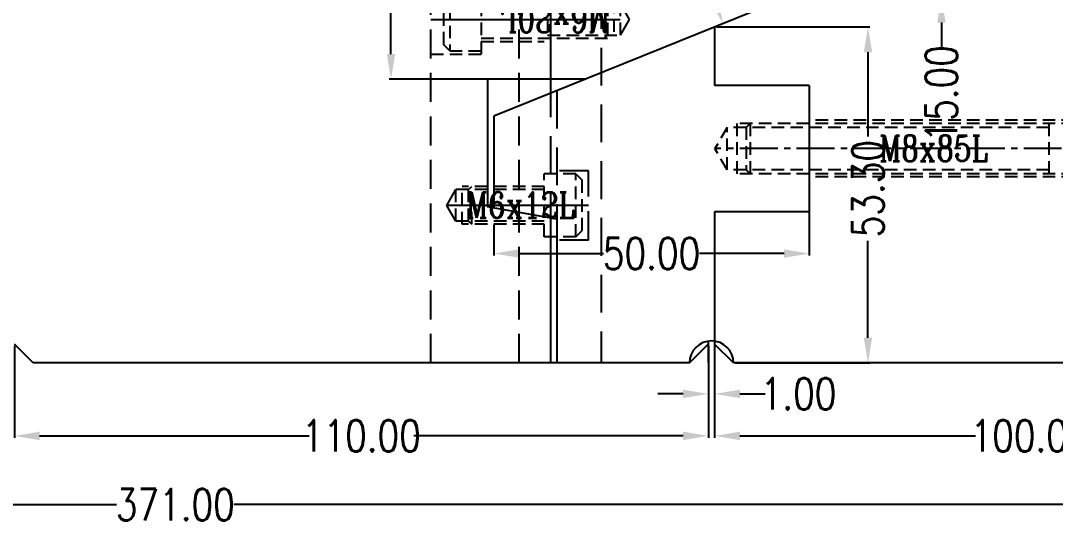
# Model space of a CAD drawing. Header units: millimetres. Extents: x 29875 to 31218, y -21313 to -20364.
# Drawn here: x 30057.7 to 30221.7, y -20843 to -20762.9 of the extents above; entities that cross this region are included whole.
import ezdxf

# ---------------------------------------------------------------- set-up
doc = ezdxf.new("R2010")
doc.units = ezdxf.units.MM
doc.header["$LTSCALE"] = 8
doc.linetypes.add('CENTER2', pattern=[1.125, 0.75, -0.125, 0.125, -0.125])
doc.linetypes.add('HIDDEN', pattern=[0.375, 0.25, -0.125])
doc.layers.get('DEFPOINTS').update_dxf_attribs({"color": 6})
doc.layers.add('dim', color=3, linetype='Continuous', lineweight=15)
for name, color, linetype in [('Layer3', 3, 'Continuous'), ('SCREW', 52, 'HIDDEN'), ('SLIDE', 6, 'Continuous')]:
    doc.layers.add(name, color=color, linetype=linetype)
doc.styles.add('ROMANC', font='RomanC.ttf', dxfattribs={"width": 0.8, "height": 7})
doc.styles.get("Standard").update_dxf_attribs({"font": 'txt.shx', "width": 0.8, "bigfont": 'chineset.shx'})
doc.dimstyles.new('ISO-25', dxfattribs={"dimtxt": 5, "dimasz": 4, "dimexe": 0.3, "dimexo": 0.3, "dimtad": 0, "dimzin": 1, "dimdsep": 46, "dimtxsty": 'Standard', "dimcen": 0, "dimclrd": 3, "dimclre": 3, "dimclrt": 3, "dimazin": 0, "dimtfac": 1, "dimtofl": 0, "dimtmove": 0, "dimatfit": 0, "dimfxl": 0, "dimarcsym": 0})

# ---------------------------------------------------------------- blocks, each defined once
blk = doc.blocks.new('*D26980')
at = {"layer": 'DEFPOINTS', "color": 0}
for p in [(30166.71, -20814.24), (30167.71, -20814.24), (30167.71, -20822.14)]:
    blk.add_point(p, dxfattribs=at)
at = {"layer": 'dim', "color": 3, "lineweight": -2}
for p, q in [((30166.71, -20814.54), (30166.71, -20822.44)), ((30167.71, -20814.54), (30167.71, -20822.44)), ((30162.71, -20822.14), (30158.71, -20822.14)), ((30171.71, -20822.14), (30175.71, -20822.14))]:
    blk.add_line(p, q, dxfattribs=at)
at = {"layer": 'dim', "color": 3}
for points in [[(30162.71, -20822.81), (30162.71, -20821.47), (30166.71, -20822.14)], [(30171.71, -20821.47), (30171.71, -20822.81), (30167.71, -20822.14)]]:
    blk.add_solid(points, dxfattribs=at)
at = {"layer": 'dim', "color": 3, "insert": (30181, -20822.14), "char_height": 5, "attachment_point": 5}
blk.add_mtext('1.00', dxfattribs=at)
blk = doc.blocks.new('*D26981')
at = {"layer": 'DEFPOINTS', "color": 0}
for p in [(30167.71, -20814.24), (30267.71, -20814.24), (30267.71, -20828.8)]:
    blk.add_point(p, dxfattribs=at)
at = {"layer": 'dim', "color": 3, "lineweight": -2}
for p, q in [((30167.71, -20814.54), (30167.71, -20829.1)), ((30267.71, -20814.54), (30267.71, -20829.1)), ((30171.71, -20828.8), (30209.08, -20828.8)), ((30263.71, -20828.8), (30226.33, -20828.8))]:
    blk.add_line(p, q, dxfattribs=at)
at = {"layer": 'dim', "color": 3}
for points in [[(30171.71, -20828.13), (30171.71, -20829.47), (30167.71, -20828.8)], [(30263.71, -20829.47), (30263.71, -20828.13), (30267.71, -20828.8)]]:
    blk.add_solid(points, dxfattribs=at)
at = {"layer": 'dim', "color": 3, "insert": (30217.71, -20828.8), "char_height": 5, "attachment_point": 5}
blk.add_mtext('100.00', dxfattribs=at)
blk = doc.blocks.new('*D26982')
at = {"layer": 'DEFPOINTS', "color": 0}
for p in [(30056.71, -20814.24), (30166.71, -20814.24), (30166.71, -20828.8)]:
    blk.add_point(p, dxfattribs=at)
at = {"layer": 'dim', "color": 3, "lineweight": -2}
for p, q in [((30056.71, -20814.54), (30056.71, -20829.1)), ((30166.71, -20814.54), (30166.71, -20829.1)), ((30060.71, -20828.8), (30103.41, -20828.8)), ((30162.71, -20828.8), (30120, -20828.8))]:
    blk.add_line(p, q, dxfattribs=at)
at = {"layer": 'dim', "color": 3}
for points in [[(30060.71, -20828.13), (30060.71, -20829.47), (30056.71, -20828.8)], [(30162.71, -20829.47), (30162.71, -20828.13), (30166.71, -20828.8)]]:
    blk.add_solid(points, dxfattribs=at)
at = {"layer": 'dim', "color": 3, "insert": (30111.71, -20828.8), "char_height": 5, "attachment_point": 5}
blk.add_mtext('110.00', dxfattribs=at)
blk = doc.blocks.new('*D26985')
at = {"layer": 'DEFPOINTS', "color": 0}
for p in [(29926.71, -20814.24), (30297.71, -20814.24), (30297.71, -20839.71)]:
    blk.add_point(p, dxfattribs=at)
at = {"layer": 'dim', "color": 3, "lineweight": -2}
for p, q in [((29926.71, -20814.54), (29926.71, -20840.01)), ((30297.71, -20814.54), (30297.71, -20840.01)), ((29930.71, -20839.71), (30072.91, -20839.71)), ((30293.71, -20839.71), (30091.5, -20839.71))]:
    blk.add_line(p, q, dxfattribs=at)
at = {"layer": 'dim', "color": 3}
for points in [[(29930.71, -20839.04), (29930.71, -20840.37), (29926.71, -20839.71)], [(30293.71, -20840.37), (30293.71, -20839.04), (30297.71, -20839.71)]]:
    blk.add_solid(points, dxfattribs=at)
at = {"layer": 'dim', "color": 3, "insert": (30082.21, -20839.71), "char_height": 5, "attachment_point": 5}
blk.add_mtext('371.00', dxfattribs=at)
blk = doc.blocks.new('*D27081')
at = {"layer": 'DEFPOINTS', "color": 0}
for p in [(30116.71, -20722.24), (30222.71, -20722.24), (30161.36, -20730.54), (30191.71, -20754.24), (30132.71, -20778.08)]:
    blk.add_point(p, dxfattribs=at)
at = {"layer": 'dim', "color": 3, "lineweight": -2}
for start, end in [(182.0861, 186.1485), (195.8515, 199.9139)]:
    blk.add_arc((30270.91, -20722.24), 109.87, start, end, dxfattribs=at)
at = {"layer": 'dim', "color": 3}
for points in [[(30161.78, -20726.23), (30160.45, -20726.25), (30161.04, -20722.24)], [(30166.99, -20759.9), (30168.23, -20759.42), (30169.04, -20763.4)]]:
    blk.add_solid(points, dxfattribs=at)
at = {"layer": 'dim', "color": 3, "insert": (30163.06, -20743.2), "char_height": 5, "attachment_point": 5, "rotation": 281}
blk.add_mtext('22.00%%d', dxfattribs=at)
blk = doc.blocks.new('*D27082')
at = {"layer": 'DEFPOINTS', "color": 0}
for p in [(30182.71, -20790.11), (30132.71, -20794.95), (30182.71, -20799.88)]:
    blk.add_point(p, dxfattribs=at)
at = {"layer": 'dim', "color": 3, "lineweight": -2}
for p, q in [((30182.71, -20790.41), (30182.71, -20800.18)), ((30132.71, -20795.25), (30132.71, -20800.18)), ((30136.71, -20799.88), (30150.08, -20799.88)), ((30178.71, -20799.88), (30165.33, -20799.88))]:
    blk.add_line(p, q, dxfattribs=at)
at = {"layer": 'dim', "color": 3}
for points in [[(30136.71, -20799.21), (30136.71, -20800.55), (30132.71, -20799.88)], [(30178.71, -20800.55), (30178.71, -20799.21), (30182.71, -20799.88)]]:
    blk.add_solid(points, dxfattribs=at)
at = {"layer": 'dim', "color": 3, "insert": (30157.71, -20799.88), "char_height": 5, "attachment_point": 5}
blk.add_mtext('50.00', dxfattribs=at)
blk = doc.blocks.new('*D27083')
at = {"layer": 'DEFPOINTS', "color": 0}
for p in [(30116.4, -20722.24), (30141.71, -20722.24), (30141.71, -20772.24)]:
    blk.add_point(p, dxfattribs=at)
at = {"layer": 'dim', "color": 3, "lineweight": -2}
for p, q in [((30141.41, -20722.24), (30116.1, -20722.24)), ((30116.4, -20726.24), (30116.4, -20739.61)), ((30116.4, -20768.24), (30116.4, -20754.86)), ((30141.41, -20772.24), (30116.1, -20772.24))]:
    blk.add_line(p, q, dxfattribs=at)
at = {"layer": 'dim', "color": 3}
for points in [[(30117.07, -20726.24), (30115.74, -20726.24), (30116.4, -20722.24)], [(30115.74, -20768.24), (30117.07, -20768.24), (30116.4, -20772.24)]]:
    blk.add_solid(points, dxfattribs=at)
at = {"layer": 'dim', "color": 3, "insert": (30116.4, -20747.24), "char_height": 5, "attachment_point": 5, "rotation": 90}
blk.add_mtext('50.00', dxfattribs=at)
blk = doc.blocks.new('*D27084')
at = {"layer": 'DEFPOINTS', "color": 0}
for p in [(30167.71, -20763.94), (30170.71, -20817.24), (30192.01, -20817.24)]:
    blk.add_point(p, dxfattribs=at)
at = {"layer": 'dim', "color": 3, "lineweight": -2}
for p, q in [((30168.01, -20763.94), (30192.31, -20763.94)), ((30192.01, -20767.94), (30192.01, -20781.3)), ((30192.01, -20813.24), (30192.01, -20797.88)), ((30171.01, -20817.24), (30192.31, -20817.24))]:
    blk.add_line(p, q, dxfattribs=at)
at = {"layer": 'dim', "color": 3}
for points in [[(30192.67, -20767.94), (30191.34, -20767.94), (30192.01, -20763.94)], [(30191.34, -20813.24), (30192.67, -20813.24), (30192.01, -20817.24)]]:
    blk.add_solid(points, dxfattribs=at)
at = {"layer": 'dim', "color": 3, "insert": (30192.01, -20789.59), "char_height": 5, "attachment_point": 5, "rotation": 90}
blk.add_mtext('53.30', dxfattribs=at)
blk = doc.blocks.new('*D27122')
at = {"layer": 'DEFPOINTS', "color": 0}
for p in [(30190.71, -20744.25), (30203.65, -20744.25), (30146.8, -20759.25)]:
    blk.add_point(p, dxfattribs=at)
at = {"layer": 'dim', "color": 3, "lineweight": -2}
for p, q in [((30203.65, -20740.25), (30203.65, -20736.25)), ((30191.01, -20744.25), (30203.95, -20744.25)), ((30147.1, -20759.25), (30203.95, -20759.25)), ((30203.65, -20763.25), (30203.65, -20767.25))]:
    blk.add_line(p, q, dxfattribs=at)
at = {"layer": 'dim', "color": 3}
for points in [[(30202.98, -20740.25), (30204.32, -20740.25), (30203.65, -20744.25)], [(30204.32, -20763.25), (30202.98, -20763.25), (30203.65, -20759.25)]]:
    blk.add_solid(points, dxfattribs=at)
at = {"layer": 'dim', "color": 3, "insert": (30203.65, -20774.54), "char_height": 5, "attachment_point": 5, "rotation": 90}
blk.add_mtext('15.00', dxfattribs=at)
blk = doc.blocks.new('20160817.141908')
at = {"linetype": 'HIDDEN', "ltscale": 2.3}
for p, q in [((95, 7), (0, 7)), ((0, -7), (0, 7)), ((95, -7), (0, -7))]:
    blk.add_line(p, q, dxfattribs=at)
blk = doc.blocks.new('20160817.140339')
at = {"linetype": 'HIDDEN'}
for p, q in [((1.5, 5), (1.5, 15)), ((8.5, 5), (8.5, 15)), ((-0.5, 5), (10.5, 5)), ((-0.5, -3), (-0.5, 5)), ((10.5, -3), (10.5, 5))]:
    blk.add_line(p, q, dxfattribs=at)
at = {"layer": 'SCREW', "linetype": 'Continuous'}
for p, q in [((2.5, 27), (5, 28.43)), ((5, 28.43), (7.5, 27)), ((0, 0), (1, -1))]:
    blk.add_line(p, q, dxfattribs=at)
at = {"layer": 'SCREW', "linetype": 'CENTER2', "ltscale": 5}
blk.add_line((5, -3), (5, 28.43), dxfattribs=at)
at = {"layer": 'SCREW'}
for p, q in [((2.5, 27), (7.5, 27)), ((2.5, 15.52), (2.5, 27)), ((7.5, 15.52), (7.5, 27)), ((2, 26), (8, 26)), ((2, 5), (2, 26)), ((2.5, 25), (2, 24.5)), ((2.5, 25), (7.5, 25)), ((7.5, 25), (8, 24.5)), ((8, 5), (8, 26)), ((2, 24.5), (8, 24.5)), ((2, 15.52), (8, 15.52)), ((0, 0), (0, 5)), ((10, 0), (10, 5)), ((0, 0), (10, 0)), ((10, 0), (9, -1)), ((1, -1), (9, -1))]:
    blk.add_line(p, q, dxfattribs=at)
at = {"layer": 'dim', "style": 'ROMANC', "width": 0.8}
blk.add_text('M6x20L', height=4.065, rotation=270, dxfattribs=at).set_placement((3.01, 25.4))
blk = doc.blocks.new('20160817.135800')
at = {"linetype": 'HIDDEN'}
blk.add_line((5, -6), (-5, -6), dxfattribs=at)
at = {"layer": 'SCREW'}
for p, q in [((-5, -1), (-4, 0)), ((4, 0), (-4, 0)), ((5, -1), (-5, -1)), ((-5, -1), (-5, -6)), ((5, -1), (5, -6)), ((-3, -6), (-3, -19)), ((-2.5, -6), (-2.5, -20)), ((2.5, -6), (2.5, -20)), ((3, -6), (3, -19)), ((3, -17.5), (-3, -17.5)), ((-2.5, -18), (-3, -17.5)), ((2.5, -18), (-2.5, -18)), ((2.5, -18), (3, -17.5)), ((3, -19), (-3, -19)), ((2.5, -20), (-2.5, -20))]:
    blk.add_line(p, q, dxfattribs=at)
at = {"layer": 'SCREW', "linetype": 'CENTER2', "ltscale": 5}
blk.add_line((0, 1), (0, -21.43), dxfattribs=at)
at = {"layer": 'SCREW', "linetype": 'Continuous'}
for p, q in [((5, -1), (4, 0)), ((0, -21.43), (-2.5, -20)), ((2.5, -20), (0, -21.43))]:
    blk.add_line(p, q, dxfattribs=at)
at = {"layer": 'SLIDE', "linetype": 'HIDDEN', "ltscale": 2.3}
for p, q in [((-5.5, 1), (-5.5, -4)), ((5.5, 1), (-5.5, 1)), ((5.5, 1), (5.5, -4))]:
    blk.add_line(p, q, dxfattribs=at)
at = {"layer": 'dim', "style": 'ROMANC', "width": 0.8}
blk.add_text('M6x12L', height=4.065, rotation=90, dxfattribs=at).set_placement((1.99, -18.4))

msp = doc.modelspace()

# ---------------------------------------------------------------- linework, layer by layer
at = {"linetype": 'Continuous'}
for p, q in [((30131.706, -20772.239), (30131.706, -20792.475)), ((30141.706, -20772.239), (30131.706, -20772.239)), ((30142.706, -20794.415), (30131.706, -20792.475)), ((30059.706, -20817.239), (30056.706, -20814.239)), ((30163.706, -20817.239), (30166.706, -20814.239)), ((30166.706, -20813.775), (30166.706, -20817.239)), ((30167.706, -20813.775), (30167.706, -20817.239)), ((30170.706, -20817.239), (30167.706, -20814.239)), ((30163.706, -20817.239), (30059.706, -20817.239)), ((30264.706, -20817.239), (30170.706, -20817.239))]:
    msp.add_line(p, q, dxfattribs=at)
at = {"linetype": 'HIDDEN'}
for p, q in [((30257.706, -20778.739), (30182.706, -20778.739)), ((30257.706, -20787.739), (30182.706, -20787.739))]:
    msp.add_line(p, q, dxfattribs=at)
at = {"layer": 'SCREW'}
for p, q in [((30169.706, -20779.864), (30167.758, -20783.239)), ((30220.706, -20779.864), (30169.706, -20779.864)), ((30169.706, -20786.614), (30169.706, -20779.864)), ((30257.706, -20779.239), (30171.206, -20779.239)), ((30171.206, -20779.239), (30171.206, -20787.239)), ((30172.706, -20779.864), (30173.331, -20779.239)), ((30172.706, -20779.864), (30172.706, -20786.614)), ((30173.331, -20779.239), (30173.331, -20787.239)), ((30220.706, -20779.239), (30220.706, -20787.239)), ((30169.706, -20786.614), (30167.758, -20783.239)), ((30220.706, -20786.614), (30169.706, -20786.614)), ((30172.706, -20786.614), (30173.331, -20787.239)), ((30257.706, -20787.239), (30171.206, -20787.239))]:
    msp.add_line(p, q, dxfattribs=at)
at = {"layer": 'SCREW', "linetype": 'CENTER2'}
msp.add_line((30267.706, -20783.239), (30167.758, -20783.239), dxfattribs=at)
at = {"layer": 'SLIDE'}
for p, q in [((30141.706, -20722.239), (30141.706, -20772.239)), ((30191.706, -20754.239), (30132.706, -20778.076)), ((30167.706, -20763.935), (30167.706, -20773.239)), ((30147.154, -20772.239), (30141.706, -20772.239)), ((30182.706, -20773.239), (30167.706, -20773.239)), ((30182.706, -20773.239), (30182.706, -20793.239)), ((30132.706, -20778.076), (30132.706, -20792.652)), ((30182.706, -20793.239), (30167.706, -20793.239)), ((30167.706, -20793.239), (30167.706, -20813.775)), ((30141.706, -20794.239), (30141.706, -20817.239)), ((30142.706, -20794.415), (30142.706, -20817.239))]:
    msp.add_line(p, q, dxfattribs=at)
at = {"layer": 'SLIDE', "linetype": 'HIDDEN', "ltscale": 3}
for p, q in [((30149.706, -20722.239), (30149.706, -20817.239)), ((30141.706, -20772.239), (30141.706, -20794.239)), ((30142.706, -20774.036), (30142.706, -20794.415))]:
    msp.add_line(p, q, dxfattribs=at)
at = {"layer": 'SLIDE'}
msp.add_arc((30167.206, -20817.239), 3.5, 0, 180, dxfattribs=at)

# ---------------------------------------------------------------- block references
at = {"rotation": -90.00000000000001}
msp.add_blockref('20160817.141908', (30129.706, -20722.239), dxfattribs=at)
at = {"layer": 'SCREW', "rotation": -90.00000000000001}
msp.add_blockref('20160817.140339', (30125.706, -20757.739), dxfattribs=at)
at = {"layer": 'SLIDE', "rotation": -90.00000000000001}
msp.add_blockref('20160817.135800', (30146.706, -20792.239), dxfattribs=at)

# ---------------------------------------------------------------- texts
at = {"layer": 'Layer3', "style": 'ROMANC', "width": 0.8}
msp.add_text('M8x85L', height=4.0648, dxfattribs=at).set_placement((30193.79, -20785.207))

# ---------------------------------------------------------------- dimensions: what is measured, and where the dimension line sits
at = {"layer": 'dim'}
for base, p1, p2, picture, middle in [((30116.405, -20722.239), (30141.706, -20772.239), (30141.706, -20722.239), '*D27083', (30116.405, -20747.239)), ((30203.651, -20744.246), (30146.798, -20759.246), (30190.706, -20744.246), '*D27122', (30203.651, -20774.537)), ((30192.006, -20817.239), (30167.706, -20763.935), (30170.706, -20817.239), '*D27084', (30192.006, -20789.587))]:
    dim = msp.add_linear_dim(base=base, p1=p1, p2=p2, angle=90, dimstyle='ISO-25', dxfattribs=at)
    dim.commit()
    dim.dimension.update_dxf_attribs({"geometry": picture, "text_midpoint": middle, "dimtype": 160})
dim = msp.add_angular_dim_2l(base=(30161.357, -20730.539), line1=((30222.706, -20722.239), (30116.706, -20722.239)), line2=((30191.706, -20754.239), (30132.706, -20778.076)), dimstyle='ISO-25', dxfattribs=at)
dim.commit()
dim.dimension.update_dxf_attribs({"geometry": '*D27081', "text_midpoint": (30163.061, -20743.202)})
for base, p1, p2, picture, middle in [((30182.706, -20799.882), (30132.706, -20794.945), (30182.706, -20790.107), '*D27082', (30157.706, -20799.882)), ((30166.706, -20828.8), (30056.706, -20814.239), (30166.706, -20814.239), '*D26982', (30111.706, -20828.8)), ((30167.706, -20822.138), (30166.706, -20814.239), (30167.706, -20814.239), '*D26980', (30180.998, -20822.138)), ((30267.706, -20828.8), (30167.706, -20814.239), (30267.706, -20814.239), '*D26981', (30217.706, -20828.8))]:
    dim = msp.add_linear_dim(base=base, p1=p1, p2=p2, dimstyle='ISO-25', dxfattribs=at)
    dim.commit()
    dim.dimension.update_dxf_attribs({"geometry": picture, "text_midpoint": middle})
dim = msp.add_linear_dim(base=(30297.706, -20839.706), p1=(29926.706, -20814.239), p2=(30297.706, -20814.239), dimstyle='ISO-25', dxfattribs=at)
dim.commit()
dim.dimension.update_dxf_attribs({"geometry": '*D26985', "text_midpoint": (30082.206, -20839.706), "dimtype": 160})

doc.saveas('drawing.dxf')
